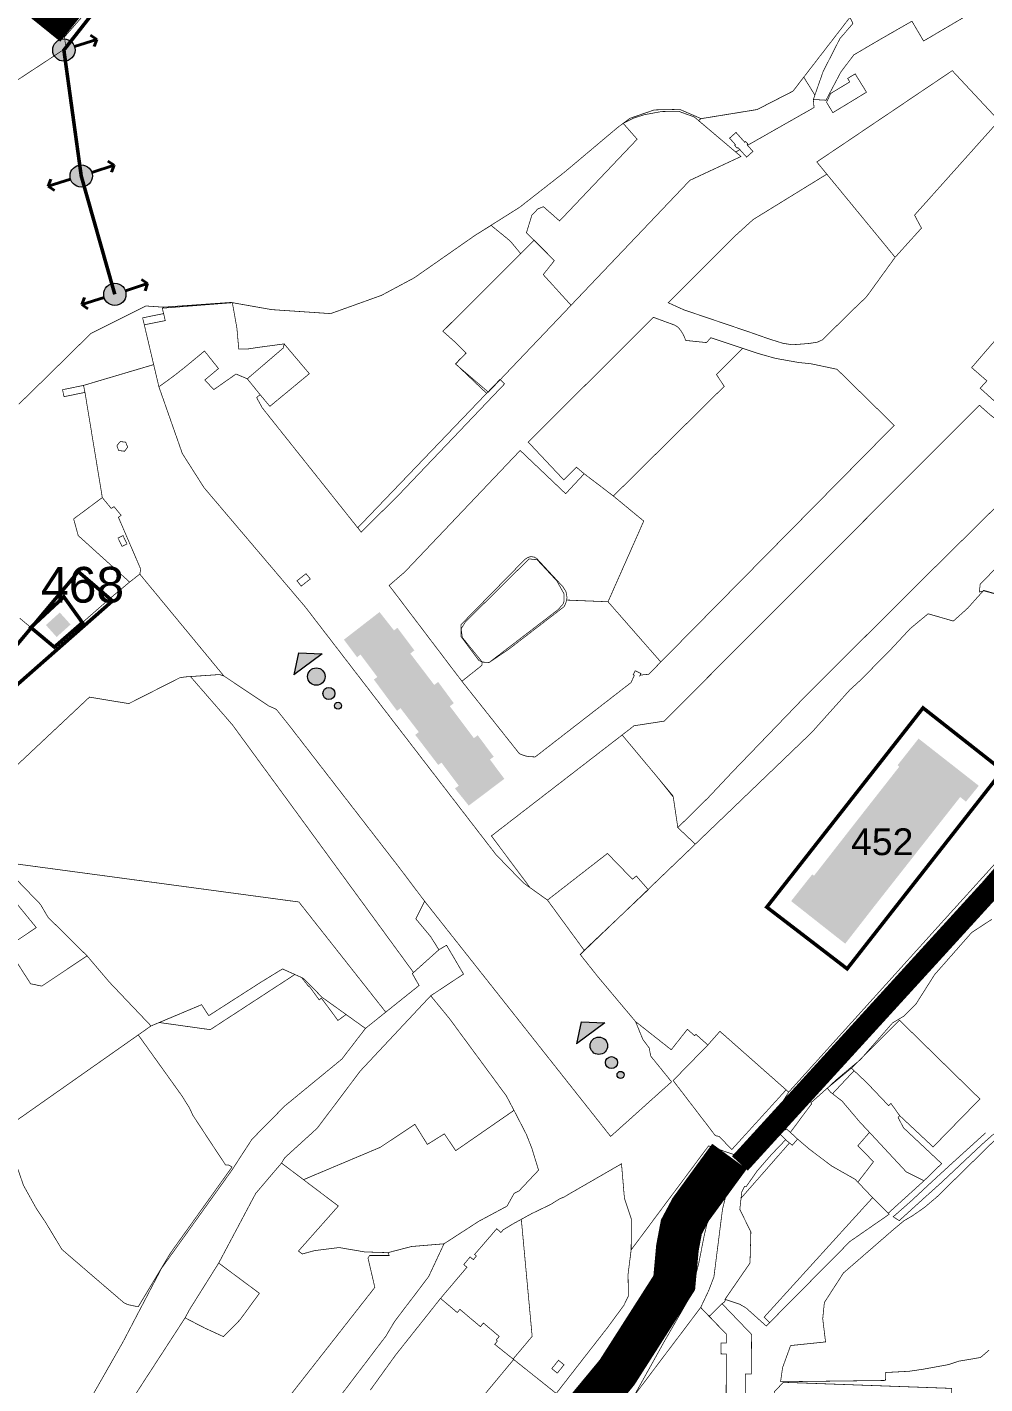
# Model space of a CAD drawing. Header units: millimetres. Extents: x 21689 to 31331, y 37531 to 43751.
# Drawn here: x 24347 to 24615.4, y 39935.3 to 40315.5 of the extents above; entities that cross this region are included whole.
import ezdxf

# ---------------------------------------------------------------- set-up
doc = ezdxf.new("R2010")
doc.units = ezdxf.units.MM
doc.linetypes.add('g5_084', pattern=[0.4, 0.2, -0.2])
for name, color, linetype, lineweight in [('0.15 - Видовые раскрытия', 22, 'Continuous', 9), ('00 номер ОКН', 7, 'Continuous', 15), ('00 Разраб границы', 5, 'g5_084', 50), ('CONTUR', 150, 'Continuous', 9)]:
    doc.layers.add(name, color=color, linetype=linetype, lineweight=lineweight)
doc.layers.add('00 Дороги', color=252, linetype='Continuous', lineweight=9, transparency=0.2)
doc.layers.add('00 ОКН', color=1, linetype='Continuous', lineweight=9, transparency=0.4)
doc.layers.add('25. ценная историческая застройка сов пер', color=92, linetype='Continuous', lineweight=0, true_color=0x19df16)
doc.styles.get("Standard").update_dxf_attribs({"font": 'arial.ttf'})
doc.linetypes.add('474_2', pattern='A,1,-0.5,[222,geobl2.shx,S=0.1,R=0,X=0,Y=0],-0.5,3', length=5)

# ---------------------------------------------------------------- blocks, each defined once
blk = doc.blocks.new('участки все')
at = {"layer": 'CONTUR', "const_width": 0.2}
for points in [[(1690.87, 2675.93), (1674.9, 2655.25), (1664.85, 2650.09), (1649.15, 2647.54), (1643.15, 2650.14), (1636.05, 2649.99), (1629.26, 2647.65), (1625.99, 2645.25), (1610.97, 2632.61), (1598.31, 2622.7), (1585.78, 2614.81), (1568.75, 2602.92), (1559.62, 2598.03), (1545.34, 2592.9), (1528.8, 2594.02), (1517.4, 2596.04), (1498.45, 2594.7), (1493.55, 2595.04), (1478.15, 2587.34), (1465.65, 2575.04), (1457.92, 2567.48)], [(1400.95, 2681.39), (1375.15, 2619.99), (1370.5, 2612.45), (1375.25, 2603.24), (1413.31, 2627.49), (1421.56, 2630.24), (1447.5, 2646.65), (1457.25, 2658.14), (1471.15, 2667.3), (1470.75, 2670.44), (1495.7, 2698.94)], [(1730.64, 2423.16), (1724.98, 2419.45), (1714.59, 2407.65), (1709.44, 2399.53), (1706.03, 2396.06), (1702.81, 2394.13), (1698.32, 2389), (1693.83, 2383.86), (1691.04, 2381.55), (1686.76, 2377.94), (1684.51, 2375.82), (1679.89, 2371.7), (1680.14, 2371.45), (1678.05, 2368.68), (1676.18, 2366.14), (1674.18, 2363.45), (1673.11, 2364.37), (1670.96, 2363.28), (1656.6, 2347.66), (1651.8, 2341.34), (1651.2, 2339.42), (1650.05, 2334.67), (1648.57, 2327.11), (1646.28, 2317.76), (1638.81, 2304.78), (1630.43, 2289.72)], [(1608.56, 2290.28), (1615.56, 2299.28), (1617, 2301.13), (1622.85, 2308.63), (1627.5, 2314.96), (1628.77, 2317.58), (1628.69, 2323.71), (1629.55, 2330.51), (1651.25, 2359.66), (1659.95, 2356.68), (1668.1, 2365.91), (1673.7, 2374.73), (1720.23, 2426.28), (1740.12, 2448.22)], [(1458.2, 2507.54), (1467.92, 2499.44), (1483.6, 2513.17), (1489, 2517.66), (1491.85, 2519.9), (1511.38, 2496.24), (1515.39, 2491.37), (1514.21, 2491.75), (1504.51, 2491.08), (1503.12, 2490.88), (1488.77, 2483.6), (1477.76, 2485.43), (1451.35, 2460.63)], [(1740.12, 2448.22), (1720.23, 2426.28), (1673.7, 2374.73), (1654.43, 2391.76), (1651.05, 2387.94), (1647.69, 2390.92), (1647.34, 2390.54), (1645.31, 2392.33), (1640.79, 2386.6), (1630.79, 2394.49), (1620.06, 2407.27), (1615.3, 2413.28), (1680.14, 2475.52), (1690.82, 2487.43), (1693.89, 2490.24), (1702.38, 2498.85), (1707.75, 2504.62), (1712.77, 2508.78), (1719.85, 2506.74), (1723.86, 2510.34), (1728.34, 2515.34), (1732.52, 2514.15)], [(1731.17, 2363.02), (1727.73, 2359.95), (1716.18, 2349.1), (1711.62, 2345.01), (1704.69, 2338.71), (1703, 2339.79), (1708.09, 2344.27), (1712.53, 2348.4), (1714.96, 2350.64), (1716.28, 2351.86), (1719.24, 2354.57), (1720.9, 2356.08), (1724.65, 2359.47), (1728.88, 2363.32)], [(1474.36, 2282.3), (1487.09, 2304.61), (1497.94, 2325.34), (1517.6, 2352.76), (1523.26, 2361.48), (1532.46, 2370.83), (1548.5, 2384), (1555.09, 2392.58), (1570.12, 2404.62), (1568.22, 2407.94), (1575.67, 2414.62), (1577.82, 2415.89), (1582.57, 2407.8), (1573.38, 2401.73), (1553.65, 2380.65), (1541.55, 2364.59), (1532.47, 2356.33), (1531.57, 2354.84), (1524.33, 2346.33), (1513.97, 2326.83), (1505.82, 2313.83), (1504.55, 2311.47), (1490.91, 2290.45)], [(1729.87, 2302.42), (1727.45, 2300.35), (1721.29, 2299.31), (1718.46, 2298.36), (1711.35, 2297.07), (1707.52, 2296.5), (1700.91, 2296.15), (1700.82, 2293.92), (1671.42, 2293.56), (1671.98, 2297.49), (1674.23, 2303.7), (1674.23, 2303.7), (1684.03, 2304.72), (1683.24, 2311.23), (1683.7, 2315.77), (1689.04, 2324.04), (1703.24, 2336.37), (1706.02, 2338.68), (1708.42, 2340.09), (1711.76, 2342.41), (1715.19, 2345.31), (1732.33, 2362.13)], [(1528.57, 2282.79), (1537.76, 2294.54), (1537.76, 2294.54), (1557.72, 2320), (1555.8, 2328.25), (1556.26, 2328.94), (1561.75, 2328.94), (1561.39, 2329.74), (1568.02, 2331.46), (1577.1, 2332.22), (1572.81, 2323.04), (1571.23, 2320.95), (1563.23, 2310.42), (1560.88, 2306.44), (1547.68, 2289.07)], [(1556.44, 2291.19), (1563.55, 2301.06), (1572.3, 2312.08), (1573.6, 2313.73), (1576.13, 2316.91), (1577.59, 2315.69), (1579.08, 2314.43), (1580.81, 2312.95), (1581.57, 2313.84), (1587.3, 2309), (1588.15, 2310.02), (1592.58, 2306.26), (1591.76, 2305.27), (1592.07, 2304.99), (1591.95, 2304.82), (1591.34, 2304.04), (1595.92, 2300.37), (1596.47, 2299.93), (1596.63, 2299.8), (1564.74, 2261.41)]]:
    blk.add_lwpolyline(points, dxfattribs=at)
for points in [[(1690.87, 2675.93), (1691.7, 2674.21), (1688.05, 2669.96), (1683.35, 2660.74), (1680.61, 2652.91), (1684.15, 2652.7), (1688.31, 2660.59), (1691.93, 2665.39), (1698.96, 2669.53), (1708.24, 2674.85), (1711.5, 2669.3), (1713.03, 2670.19), (1749.66, 2691.76), (1756.38, 2695.72), (1744.94, 2713.21), (1743.77, 2715), (1688.84, 2679.63), (1690.87, 2675.93)], [(1648.44, 2647.01), (1658.84, 2638.19), (1660.01, 2638.86), (1659.46, 2639.46), (1659.24, 2639.27), (1658.56, 2640.03), (1658.79, 2640.22), (1657.13, 2642.07), (1658.94, 2643.67), (1661.38, 2640.93), (1661.62, 2641.13), (1662.29, 2640.38), (1662.06, 2640.18), (1662.16, 2640.06), (1680.8, 2650.65), (1680.61, 2652.91), (1681.04, 2654.14), (1677.93, 2659.16), (1674.91, 2655.24), (1664.85, 2650.08), (1649.15, 2647.53), (1648.44, 2647.01)], [(1719.54, 2660.99), (1732.63, 2646.96), (1708.97, 2620.5), (1710.91, 2616.86), (1703.53, 2608.69), (1681.58, 2635.4), (1719.54, 2660.99)], [(1686.58, 2649.52), (1686.07, 2649.22), (1684.31, 2652.12), (1684.6, 2652.75), (1685.47, 2654.6), (1690.81, 2657.83), (1690.23, 2658.81), (1692.33, 2660.08), (1695.51, 2654.95), (1686.58, 2649.52)], [(1627.32, 2646.22), (1630.28, 2647.71), (1633.31, 2648.66), (1638.09, 2649.53), (1642.81, 2649.61), (1647.24, 2648.01), (1660.33, 2636.93), (1646.03, 2630.26), (1612.71, 2595.24), (1604.91, 2603.83), (1608.03, 2607.74), (1606.07, 2609.74), (1602.35, 2613.46), (1600.21, 2615.55), (1601.72, 2620.47), (1603.39, 2622.23), (1604.95, 2622.87), (1609.5, 2618.88), (1631.23, 2641.78), (1627.32, 2646.22)], [(1657.14, 2642.07), (1658.94, 2643.66), (1661.38, 2640.92), (1661.62, 2641.12), (1662.28, 2640.38), (1662.05, 2640.18), (1662.93, 2639.21), (1663.68, 2638.35), (1661.9, 2636.76), (1661.13, 2637.61), (1659.46, 2639.47), (1659.24, 2639.28), (1658.57, 2640.03), (1658.8, 2640.22), (1657.14, 2642.07)], [(1663.74, 2619.26), (1684.39, 2631.98), (1703.53, 2608.69), (1696.11, 2598.44), (1695.27, 2597.37), (1692.18, 2594.42), (1684.88, 2587.25), (1683.22, 2585.59), (1681.8, 2584.91), (1679.4, 2584.53), (1675.69, 2584.24), (1674.34, 2584.21), (1673.25, 2584.4), (1672.14, 2584.56), (1668.02, 2585.86), (1662.7, 2587.73), (1644.33, 2593.96), (1639.92, 2595.96), (1658.98, 2614.94), (1663.74, 2619.26)], [(1552.93, 2532.88), (1526.19, 2566.47), (1524.59, 2569.38), (1525.57, 2570.19), (1528.3, 2566.91), (1539.37, 2576.06), (1532.31, 2584.41), (1525.29, 2583.47), (1522.3, 2583.02), (1519.59, 2582.98), (1519.44, 2584.63), (1519.07, 2588.82), (1517.79, 2595.96), (1528.81, 2594.02), (1545.34, 2592.9), (1559.62, 2598.03), (1568.75, 2602.92), (1585.78, 2614.81), (1590.19, 2617.55), (1590.41, 2617.54), (1595.03, 2613.77), (1595.9, 2612.96), (1598.6, 2609.7), (1576.79, 2587.95), (1580.33, 2584.81), (1583.29, 2581.85), (1580.38, 2578.8), (1588.37, 2571.21), (1589.05, 2570.56), (1552.93, 2532.88)], [(1576.79, 2587.95), (1580.33, 2584.81), (1583.33, 2581.81), (1581.33, 2579.89), (1580.3, 2578.8), (1589.54, 2570.89), (1612.71, 2595.24), (1604.91, 2603.83), (1608.03, 2607.74), (1606.07, 2609.74), (1602.35, 2613.46), (1576.79, 2587.95)], [(1766.27, 2583.16), (1766.5, 2583.43), (1767.6, 2584.71), (1773.35, 2591.32), (1776.88, 2595.39), (1773.66, 2598.16), (1756.07, 2613.75), (1753.84, 2611.17), (1727.34, 2580.52), (1724.97, 2577.77), (1729.25, 2574.06), (1727.37, 2571.99), (1731.82, 2567.97), (1736.26, 2563.94), (1738.41, 2561.77), (1743.86, 2556.87), (1746.76, 2560.61), (1766.27, 2583.16)], [(1493.11, 2589.76), (1498.99, 2590.94), (1498.16, 2594.42), (1517.79, 2595.96), (1519.07, 2588.82), (1519.44, 2584.63), (1519.59, 2582.98), (1522.3, 2583.02), (1525.29, 2583.47), (1532.31, 2584.41), (1532.05, 2583.25), (1521.98, 2574.63), (1518.82, 2575.97), (1512.6, 2571.6), (1510.08, 2574.3), (1513.91, 2577.5), (1509.99, 2582.42), (1504.26, 2577.68), (1501.27, 2575.34), (1497.21, 2572.39), (1493.11, 2589.76)], [(1492.65, 2591.71), (1498.53, 2592.91), (1498.99, 2590.94), (1493.11, 2589.76), (1492.65, 2591.71)], [(1632.77, 2588.84), (1635.79, 2591.86), (1641.78, 2589.66), (1642.61, 2589.15), (1643.4, 2588.26), (1644.13, 2587.07), (1644.57, 2586.14), (1644.8, 2585.39), (1650.66, 2584.78), (1651.87, 2586.15), (1660.79, 2583.17), (1657.78, 2580.16), (1653.46, 2575.82), (1655.64, 2572.52), (1640.01, 2557.06), (1624.57, 2541.78), (1616.39, 2548.02), (1614.24, 2549.84), (1610.69, 2546.28), (1600.7, 2556.9), (1632.77, 2588.84)], [(1521.98, 2574.63), (1532.05, 2583.25), (1532.31, 2584.41), (1539.37, 2576.06), (1528.3, 2566.91), (1525.57, 2570.19), (1521.98, 2574.63)], [(1640.01, 2557.06), (1655.64, 2572.52), (1653.46, 2575.82), (1657.78, 2580.16), (1660.79, 2583.17), (1665.02, 2581.76), (1670.02, 2580.35), (1676.57, 2579.19), (1679.92, 2578.85), (1687.25, 2577.3), (1692.85, 2571.8), (1703.27, 2561.58), (1668.07, 2525.9), (1637.86, 2495.27), (1623.07, 2512.15), (1631.33, 2530.81), (1633.08, 2534.77), (1631.32, 2536.21), (1624.57, 2541.78), (1640.01, 2557.06)], [(1476.09, 2572.78), (1495.74, 2578.61), (1497.21, 2572.39), (1503.77, 2553.69), (1509.85, 2544.13), (1538.27, 2510.64), (1583.11, 2452.39), (1591.67, 2441.29), (1599.39, 2433.33), (1606.1, 2428.54), (1616.39, 2414.48), (1615.3, 2413.28), (1620.06, 2407.27), (1630.79, 2394.49), (1632.81, 2389.54), (1634.61, 2387.1), (1635.04, 2384.82), (1640.87, 2377.62), (1623.8, 2362.3), (1571.68, 2428.21), (1564.87, 2437.25), (1533.73, 2477.47), (1530.11, 2482), (1527.93, 2482.98), (1515.39, 2491.37), (1491.85, 2519.9), (1492.12, 2521.26), (1485.86, 2535.82), (1486.63, 2536.36), (1484.65, 2538.79), (1483.83, 2538.31), (1481.35, 2541.34), (1476.49, 2570.82), (1476.09, 2572.78)], [(1552.93, 2532.88), (1589.05, 2570.56), (1592.78, 2574.45), (1594.08, 2573.21), (1564.48, 2542.15), (1553.9, 2531.67), (1552.93, 2532.88)], [(1470.61, 2569.62), (1470.21, 2571.57), (1476.09, 2572.78), (1476.49, 2570.82), (1470.61, 2569.62)], [(1699.01, 2506.23), (1678.19, 2485.48), (1657.87, 2464.4), (1651.21, 2457.31), (1642.63, 2448.86), (1641.36, 2457.41), (1641.18, 2457.87), (1627.03, 2474.81), (1630.37, 2477.4), (1638.79, 2478.69), (1727.13, 2567.22), (1730.17, 2564.53), (1734.13, 2561.42), (1735.32, 2560.23), (1742.73, 2549.58), (1739.85, 2546.83), (1735.22, 2542.11), (1717.71, 2524.81), (1707.99, 2515.22), (1699.01, 2506.23)], [(1486.38, 2557.05), (1485.43, 2555.87), (1485.93, 2554.54), (1487.6, 2554.33), (1488.44, 2555.49), (1487.91, 2556.86), (1486.38, 2557.05)], [(1486.38, 2557.05), (1487.91, 2556.86), (1488.44, 2555.49), (1487.6, 2554.33), (1485.93, 2554.54), (1485.43, 2555.87), (1486.38, 2557.05)], [(1561.73, 2516.72), (1582.12, 2489.87), (1587.7, 2494.3), (1587.81, 2495.25), (1586.89, 2495.69), (1581.85, 2502.42), (1581.84, 2505.71), (1599.74, 2523.98), (1600.4, 2524.45), (1601.13, 2524.73), (1601.66, 2524.77), (1602.35, 2524.69), (1603.13, 2524.24), (1610.46, 2516.33), (1611.29, 2514.97), (1611.5, 2513.88), (1611.57, 2513.27), (1611.45, 2512.63), (1613.65, 2512.53), (1623.07, 2512.15), (1631.33, 2530.81), (1633.08, 2534.77), (1631.32, 2536.21), (1624.57, 2541.78), (1616.39, 2548.02), (1611.2, 2542.43), (1598.45, 2554.55), (1566.08, 2520.46), (1561.73, 2516.72)], [(1481.35, 2541.34), (1483.83, 2538.31), (1484.65, 2538.79), (1486.63, 2536.36), (1485.86, 2535.82), (1492.12, 2521.26), (1491.85, 2519.9), (1489, 2517.66), (1476.67, 2528.82), (1474.59, 2530.7), (1473.31, 2535.37), (1481.35, 2541.34)], [(1767.86, 2496.38), (1757.93, 2494.97), (1745.51, 2504.58), (1743.23, 2506.36), (1732.41, 2514.12), (1728.44, 2515.2), (1727.12, 2514.86), (1727.37, 2517.04), (1748.06, 2538.49), (1748.25, 2538.29), (1770.16, 2523.34), (1774.15, 2519.98), (1781.85, 2516.64), (1784.61, 2517.9), (1786.52, 2515.56), (1786.29, 2513.22), (1784.39, 2511.18), (1778.62, 2505.64), (1776, 2508.11), (1771.62, 2512.26), (1761.8, 2501.98), (1766.25, 2497.88), (1767.86, 2496.38)], [(1486.87, 2527.67), (1485.75, 2530.02), (1487.15, 2530.68), (1488.27, 2528.33), (1486.87, 2527.67)], [(1486.87, 2527.67), (1485.75, 2530.02), (1487.15, 2530.68), (1488.27, 2528.33), (1486.87, 2527.67)], [(1582.67, 2501.61), (1582.23, 2502.15), (1581.91, 2504.59), (1583.12, 2506.52), (1600.93, 2524.15), (1603.16, 2523.94), (1603.63, 2523.45), (1608.77, 2517.93), (1610.72, 2514.41), (1610.75, 2512.32), (1610.49, 2511.52), (1609.05, 2509.91), (1589.74, 2495.12), (1587.81, 2495.25), (1582.67, 2501.61)], [(1535.9, 2518.03), (1538.44, 2520.01), (1539.64, 2518.53), (1537.09, 2516.54), (1535.9, 2518.03)], [(1461.32, 2504.94), (1470.58, 2513.53), (1475.76, 2506.3), (1467.92, 2499.44), (1461.32, 2504.94)], [(1582.12, 2489.87), (1598.14, 2469.69), (1598.61, 2469.38), (1600.05, 2468.9), (1601, 2468.73), (1602.67, 2468.67), (1629.53, 2489.51), (1630.45, 2491.56), (1630.13, 2491.67), (1630.69, 2492.81), (1632.3, 2492.03), (1632, 2491.43), (1632.24, 2491.61), (1634.47, 2491.83), (1637.86, 2495.27), (1623.07, 2512.15), (1613.65, 2512.53), (1611.46, 2512.62), (1611.21, 2511.68), (1610.73, 2510.75), (1595.17, 2498.78), (1589.74, 2495.12), (1587.81, 2495.25), (1587.7, 2494.3), (1582.12, 2489.87)], [(1536.44, 2428.01), (1452.45, 2439.32), (1447.35, 2436.19), (1421.79, 2420.46), (1409.92, 2410.9), (1402.51, 2404.17), (1381.55, 2435.88), (1436.72, 2457.91), (1443.94, 2458.81), (1451.35, 2460.63), (1475.87, 2483.65), (1477.76, 2485.43), (1488.77, 2483.6), (1503.12, 2490.88), (1504.51, 2491.08), (1506.05, 2491.19), (1517.79, 2477.68), (1535.36, 2453.68), (1568.56, 2408.25), (1568.22, 2407.94), (1570.12, 2404.62), (1560.79, 2397.14), (1536.44, 2428.01)], [(1506.05, 2491.19), (1514.21, 2491.75), (1515.39, 2491.37), (1527.93, 2482.98), (1530.11, 2482), (1533.73, 2477.47), (1564.87, 2437.25), (1571.68, 2428.21), (1569.21, 2423.29), (1573.34, 2418.34), (1575.67, 2414.62), (1573.26, 2412.46), (1568.56, 2408.25), (1535.36, 2453.68), (1517.79, 2477.68), (1506.05, 2491.19)], [(1590.39, 2446.52), (1627.03, 2474.81), (1636.82, 2463.09), (1641.36, 2457.41), (1642.63, 2448.86), (1647.53, 2444.22), (1634.29, 2431.52), (1631.02, 2435.28), (1629.91, 2434.4), (1622.91, 2441.61), (1606.1, 2428.54), (1601.24, 2432.01), (1590.39, 2446.52)], [(1606.1, 2428.54), (1622.91, 2441.61), (1629.91, 2434.4), (1631.02, 2435.28), (1634.35, 2431.45), (1616.39, 2414.48), (1606.1, 2428.54)], [(1525.88, 2405.59), (1511.17, 2396.15), (1509.38, 2398.93), (1509.18, 2399.23), (1509.03, 2399.17), (1495, 2393.27), (1483.32, 2405.56), (1477.08, 2412.91), (1466.15, 2423.71), (1463.99, 2427.38), (1452.45, 2439.32), (1536.44, 2428.01), (1560.79, 2397.14), (1555.09, 2392.58), (1542.96, 2401.28), (1537.66, 2406.63), (1531.85, 2409.25), (1525.88, 2405.59)], [(1451.54, 2426.38), (1453.57, 2428.03), (1455.42, 2428.38), (1457.39, 2427.53), (1462.85, 2420.83), (1454.67, 2415.37), (1461.26, 2405.09), (1464.38, 2404.44), (1477.08, 2412.91), (1483.32, 2405.56), (1495, 2393.27), (1450.71, 2362.14), (1440.93, 2371.19), (1435.04, 2377.14), (1438.87, 2404.07), (1451.54, 2426.38)], [(1509.18, 2399.23), (1509.38, 2398.93), (1511.17, 2396.15), (1525.88, 2405.59), (1531.85, 2409.25), (1535.31, 2407.69), (1511.6, 2392.23), (1497.31, 2394.23), (1509.03, 2399.17), (1509.18, 2399.23)], [(1537.22, 2406.83), (1537.66, 2406.63), (1542.96, 2401.28), (1549.65, 2396.48), (1547.37, 2394.81), (1546.77, 2395.64), (1542.76, 2401.06), (1542.12, 2400.59), (1539.29, 2404.45), (1539.15, 2404.35), (1537.22, 2406.83)], [(1531.57, 2354.84), (1532.47, 2356.33), (1541.55, 2364.59), (1553.65, 2380.65), (1573.38, 2401.73), (1578.63, 2395.34), (1594.58, 2373.67), (1596.71, 2369.62), (1580.39, 2358.32), (1579.91, 2359.01), (1578.32, 2361.38), (1577.21, 2363.04), (1572.44, 2360.07), (1568.94, 2365.7), (1559.23, 2359.25), (1537.72, 2350.19), (1531.57, 2354.84)], [(1641.32, 2377.97), (1651.05, 2387.94), (1654.43, 2391.76), (1672.98, 2375.37), (1657.76, 2358.63), (1654.22, 2362.31), (1653.15, 2362.53), (1641.32, 2377.97)], [(1704.75, 2394.87), (1727.29, 2372.8), (1714.16, 2359.36), (1704.78, 2368.16), (1702.37, 2371.54), (1701.71, 2370.91), (1700.97, 2371.7), (1698.12, 2374.7), (1696.77, 2376.12), (1695.73, 2377.23), (1692.03, 2380.73), (1691.28, 2381.44), (1704.75, 2394.87)], [(1452.47, 2363.37), (1491.43, 2390.75), (1503.62, 2373.73), (1505.76, 2370.32), (1506.79, 2368.12), (1515.87, 2354.34), (1516.87, 2354.25), (1517.7, 2353.73), (1500.5, 2329.7), (1491.47, 2314.65), (1490.61, 2314.73), (1488.57, 2315.16), (1487.43, 2315.67), (1470.03, 2330.63), (1465.36, 2338.38), (1462.87, 2342.09), (1459.26, 2348.59), (1455.07, 2360.69), (1452.47, 2363.37)], [(1684.51, 2375.82), (1691.28, 2381.44), (1692.03, 2380.73), (1685.98, 2374.28), (1685.44, 2374.71), (1684.51, 2375.82)], [(1704.78, 2368.16), (1704.38, 2367.63), (1704.73, 2366.94), (1704.91, 2366.59), (1705.86, 2364.74), (1716.56, 2354.69), (1711.62, 2349.88), (1710.32, 2350.53), (1706.62, 2352.4), (1698.8, 2360.81), (1693.6, 2366.38), (1688.63, 2372.25), (1685.98, 2374.28), (1692.03, 2380.73), (1695.73, 2377.23), (1696.77, 2376.12), (1698.12, 2374.7), (1700.97, 2371.7), (1701.71, 2370.91), (1702.37, 2371.54), (1704.78, 2368.16)], [(1693.6, 2366.38), (1688.63, 2372.25), (1685.98, 2374.28), (1685.44, 2374.71), (1684.51, 2375.82), (1679.89, 2371.7), (1680.14, 2371.45), (1678.05, 2368.68), (1676.18, 2366.14), (1674.18, 2363.45), (1676.2, 2361.56), (1679.48, 2358.75), (1685.85, 2353.96), (1692.35, 2350.28), (1693.09, 2349.5), (1697.47, 2355.2), (1693.09, 2359.7), (1696.34, 2363.45), (1693.6, 2366.38)], [(1536.32, 2330.19), (1547.5, 2342.81), (1537.72, 2350.19), (1559.23, 2359.25), (1568.94, 2365.7), (1572.44, 2360.07), (1577.21, 2363.04), (1578.32, 2361.38), (1579.91, 2359.01), (1580.39, 2358.32), (1596.72, 2369.61), (1600.17, 2362.92), (1601.73, 2358.97), (1603.61, 2352.86), (1598.16, 2347.07), (1596.74, 2346.33), (1594.76, 2342.77), (1586.89, 2338.55), (1577.1, 2332.22), (1568.02, 2331.46), (1561.39, 2329.74), (1554.9, 2329.94), (1547.71, 2331.17), (1540.79, 2330.3), (1537.41, 2329.37), (1536.32, 2330.19)], [(1649.04, 2314.37), (1651.31, 2319.18), (1652.75, 2322.96), (1655.15, 2341.91), (1656.6, 2347.66), (1670.96, 2363.28), (1672.84, 2361.38), (1668.84, 2357.2), (1664.87, 2352.64), (1661.81, 2348.28), (1661.34, 2348.32), (1660.54, 2346.73), (1660.35, 2345), (1660, 2341.86), (1663.1, 2335.54), (1662.86, 2326.84), (1655.85, 2316.66), (1655.97, 2316.52), (1655.73, 2315.97), (1655.02, 2315.43), (1651.44, 2311.91), (1649.04, 2314.37)], [(1655.86, 2316.65), (1662.86, 2326.83), (1663.1, 2335.54), (1660, 2341.86), (1660.35, 2345), (1673.92, 2360.48), (1674.72, 2359.85), (1676.2, 2361.56), (1679.48, 2358.75), (1685.85, 2353.96), (1692.35, 2350.28), (1697.22, 2345.15), (1666.82, 2311.66), (1668.38, 2310.15), (1667.42, 2309.18), (1661.73, 2314.26), (1659.97, 2315.28), (1655.86, 2316.65)], [(1660.35, 2345), (1673.92, 2360.48), (1672.84, 2361.38), (1668.84, 2357.2), (1664.87, 2352.65), (1661.81, 2348.28), (1661.34, 2348.32), (1660.54, 2346.73), (1660.35, 2345)], [(1693.09, 2349.5), (1697.47, 2355.2), (1693.09, 2359.7), (1696.34, 2363.45), (1698.8, 2360.81), (1706.62, 2352.4), (1710.32, 2350.53), (1711.62, 2349.88), (1701.57, 2340.77), (1697.22, 2345.15), (1693.09, 2349.5)], [(1608.56, 2290.28), (1596.47, 2299.93), (1601.81, 2306.28), (1598.77, 2339.08), (1601.58, 2340.63), (1607.03, 2343.26), (1609.58, 2344.86), (1610.8, 2345.34), (1611.91, 2346.02), (1626.85, 2354.64), (1627.67, 2344.95), (1629.62, 2339.12), (1629.55, 2330.51), (1628.69, 2323.71), (1628.77, 2317.58), (1627.5, 2314.96), (1622.85, 2308.63), (1617, 2301.13), (1615.56, 2299.28), (1608.56, 2290.28)], [(1666.82, 2311.66), (1697.22, 2345.15), (1701.85, 2340.49), (1690.88, 2332.88), (1668.38, 2310.15), (1666.82, 2311.66)], [(1596.47, 2299.93), (1595.92, 2300.37), (1591.34, 2304.04), (1591.95, 2304.82), (1592.07, 2304.99), (1591.76, 2305.27), (1592.58, 2306.26), (1588.15, 2310.02), (1587.3, 2309), (1581.57, 2313.84), (1580.81, 2312.95), (1579.08, 2314.43), (1577.59, 2315.69), (1576.13, 2316.91), (1583.52, 2325.64), (1582.65, 2326.42), (1584.42, 2328.53), (1585.32, 2327.78), (1586.19, 2328.8), (1585.67, 2329.23), (1590.38, 2334.67), (1590.75, 2335.12), (1591.88, 2336.45), (1593.07, 2335.39), (1593.69, 2336.12), (1596.3, 2337.73), (1598.77, 2339.08), (1601.81, 2306.28), (1596.47, 2299.93)], [(1515.28, 2306.21), (1510.14, 2308.57), (1507.63, 2309.86), (1504.55, 2311.47), (1505.8, 2313.8), (1513.97, 2326.83), (1525.37, 2318.34), (1519.92, 2310.9), (1515.28, 2306.21)], [(1651.43, 2311.91), (1655.02, 2315.44), (1663.3, 2306.82), (1663.23, 2296.87), (1663.21, 2295.76), (1661.56, 2295.77), (1661.56, 2280.61), (1656.68, 2280.61), (1656.09, 2281.23), (1656.14, 2284.68), (1654.75, 2284.67), (1654.77, 2287.65), (1656.16, 2287.66), (1656.23, 2301.36), (1654.73, 2301.38), (1654.7, 2304.4), (1656.2, 2304.38), (1656.25, 2306.87), (1651.43, 2311.91)], [(1649.04, 2314.37), (1651.4, 2311.89), (1656.25, 2306.87), (1656.2, 2304.38), (1654.7, 2304.4), (1654.73, 2301.38), (1656.23, 2301.36), (1656.16, 2287.66), (1654.77, 2287.65), (1654.75, 2284.67), (1656.14, 2284.68), (1656.09, 2281.23), (1656.01, 2275.18), (1630.43, 2289.72), (1649.04, 2314.37)], [(1607.31, 2297.25), (1609.2, 2299.57), (1610.75, 2298.31), (1608.86, 2295.98), (1607.31, 2297.25)], [(1607.31, 2297.25), (1609.2, 2299.57), (1610.75, 2298.31), (1608.86, 2295.98), (1607.31, 2297.25)], [(1669.53, 2274.23), (1669.66, 2290.78), (1672.23, 2293.4), (1719.36, 2291.7), (1719.83, 2276.16), (1718.14, 2273.14), (1669.53, 2274.23)]]:
    blk.add_lwpolyline(points, close=True, dxfattribs=at)
blk = doc.blocks.new('трасса вид раскр')
at = {"layer": '0.15 - Видовые раскрытия', "transparency": 33554687}
h = blk.add_hatch(color=256, dxfattribs=at)
h.dxf.hatch_style = 1
h.paths.add_polyline_path([(-2.77, -1.43, 1), (2.77, 1.43, 1)])
at = {"layer": '0.15 - Видовые раскрытия', "lineweight": 40}
for p, q in [((1.42, -2.78), (4.42, -8.62)), ((4.42, -8.62), (5.3, -6.7)), ((4.42, -8.62), (2.35, -8.22))]:
    blk.add_line(p, q, dxfattribs=at)
at = {"layer": '0.15 - Видовые раскрытия'}
blk.add_circle((0, 0), 3.12, dxfattribs=at)

msp = doc.modelspace()

# ---------------------------------------------------------------- hatches: boundary and pattern name
at = {"layer": '0.15 - Видовые раскрытия', "transparency": 33554687}
h = msp.add_hatch(color=256, dxfattribs=at)
h.dxf.hatch_style = 1
h.paths.add_polyline_path([(24429.73, 40139.94), (24423.12, 40140.2), (24421.79, 40134.03)])
h.paths.add_polyline_path([(24429.54, 40131.57, 1), (24426.61, 40135.5, 1)])
h.paths.add_polyline_path([(24432.6, 40127.46, 1), (24430.59, 40130.16, 1)])
h.paths.add_polyline_path([(24434.74, 40124.59, 1), (24433.57, 40126.16, 1)])
h = msp.add_hatch(color=256, dxfattribs=at)
h.dxf.hatch_style = 1
h.paths.add_polyline_path([(24508.91, 40036.48), (24502.3, 40036.75), (24500.97, 40030.58)])
h.paths.add_polyline_path([(24508.72, 40028.12, 1), (24505.79, 40032.05, 1)])
h.paths.add_polyline_path([(24511.78, 40024, 1), (24509.77, 40026.71, 1)])
h.paths.add_polyline_path([(24513.92, 40021.14, 1), (24512.75, 40022.71, 1)])
at = {"layer": '00 ОКН'}
h = msp.add_hatch(color=256, dxfattribs=at)
h.dxf.hatch_style = 1
h.paths.add_polyline_path([(24352.29, 40147.98), (24356.18, 40151.49), (24359.21, 40148.13), (24355.3, 40144.63)])
h = msp.add_hatch(color=256, dxfattribs=at)
h.dxf.hatch_style = 1
h.paths.add_polyline_path([(24576.29, 40058.68), (24561.13, 40070.62), (24567.05, 40078.1), (24567.55, 40077.73), (24579.76, 40093.38), (24591.45, 40108.3), (24590.95, 40108.69), (24596.85, 40116.16), (24613.73, 40102.94), (24610.13, 40098.5), (24608.51, 40099.78), (24597.46, 40085.73), (24584.6, 40069.36)])
at = {"layer": '25. ценная историческая застройка сов пер', "lineweight": 30, "true_color": 0x19df16, "transparency": 33554585}
h = msp.add_hatch(color=92, dxfattribs=at)
h.dxf.hatch_style = 1
h.paths.add_polyline_path([(24470.79, 40097.39), (24480.77, 40104.88), (24476.74, 40110.29), (24477.78, 40111.08), (24473.31, 40117.08), (24472.23, 40116.29), (24465.5, 40125.23), (24466.6, 40126.08), (24462.22, 40132.03), (24461.11, 40131.21), (24454.41, 40140.01), (24455.55, 40140.87), (24450.79, 40147.22), (24449.85, 40146.46), (24445.79, 40151.62), (24435.81, 40143.89), (24439.5, 40138.95), (24440.46, 40139.72), (24445.17, 40133.42), (24444.21, 40132.69), (24450.69, 40123.93), (24451.66, 40124.7), (24456.79, 40117.99), (24455.8, 40117.2), (24462.23, 40108.79), (24463.17, 40109.41), (24468, 40102.95), (24466.91, 40102.2)])

# ---------------------------------------------------------------- linework, layer by layer
at = {"layer": '0.15 - Видовые раскрытия'}
for p, q in [((24423.12, 40140.2), (24421.79, 40134.03)), ((24429.73, 40139.94), (24421.79, 40134.03)), ((24423.12, 40140.2), (24429.73, 40139.94)), ((24502.3, 40036.75), (24500.97, 40030.58)), ((24508.91, 40036.48), (24500.97, 40030.58)), ((24502.3, 40036.75), (24508.91, 40036.48))]:
    msp.add_line(p, q, dxfattribs=at)
at = {"layer": '0.15 - Видовые раскрытия', "linetype": '474_2', "const_width": 1}
msp.add_lwpolyline([(24371.6, 40240.66), (24362.19, 40273.83), (24357.33, 40309.11), (24395.81, 40358.21)], dxfattribs=at)
msp.add_lwpolyline([(24371.6, 40240.66), (24362.19, 40273.83), (24357.33, 40309.11), (24395.81, 40358.21)], dxfattribs=at)
at = {"layer": '0.15 - Видовые раскрытия'}
for centre, radius in [((24428.08, 40133.54), 2.45), ((24431.6, 40128.81), 1.69), ((24434.15, 40125.38), 0.978), ((24507.26, 40030.08), 2.45), ((24510.78, 40025.36), 1.69), ((24513.33, 40021.92), 0.978)]:
    msp.add_circle(centre, radius, dxfattribs=at)
at = {"layer": '00 Дороги', "lineweight": 9}
for points, const_width in [([(24530.61, 40523.84), (24482.21, 40471.49), (24409.47, 40386.84), (24351.65, 40315.24)], 12), ([(24546.77, 39997.1), (24617.01, 40074.03), (24664.16, 40128.45), (24681.49, 40146.69)], 6), ([(24543.87, 39999.07), (24533.02, 39984.24), (24530.38, 39979.29), (24529.27, 39973.44), (24528.38, 39963.66), (24512.34, 39938.53), (24455.08, 39869.32), (24396.9, 39795.35), (24385.67, 39775.8), (24323.41, 39601.03), (24315.9, 39584.03), (24281.06, 39529.96), (24239.55, 39467.46), (24205.93, 39413.04), (24175.89, 39358.48), (24154.92, 39314.33), (24146.98, 39297.17), (24145, 39280.13), (24143.93, 39241.44), (24144.81, 39184.7)], 12)]:
    msp.add_lwpolyline(points, dxfattribs=dict(at, const_width=const_width))
at = {"layer": '00 Разраб границы', "ltscale": 5, "const_width": 1}
for points in [[(24337.88, 40134.92), (24361.37, 40162.96), (24370.94, 40154.75), (24343.06, 40130.23), (24337.88, 40134.92)], [(24348.07, 40147.3), (24357.33, 40155.89), (24362.51, 40148.66), (24354.66, 40141.8), (24348.07, 40147.3)]]:
    msp.add_lwpolyline(points, close=True, dxfattribs=at)
msp.add_lwpolyline([(24554.31, 40068.93), (24576.83, 40051.65), (24620.4, 40107.22), (24598.1, 40124.76), (24554.31, 40068.93)], dxfattribs=at)
msp.add_lwpolyline([(24554.31, 40068.93), (24576.83, 40051.65), (24620.4, 40107.22), (24598.1, 40124.76), (24554.31, 40068.93)], dxfattribs=at)

# ---------------------------------------------------------------- block references
at = {"layer": '0.15 - Видовые раскрытия'}
for p, rotation in [((24357.33, 40309.11), 80.96076748399133), ((24357.33, 40309.11), 80.96076748399133), ((24362.19, 40273.83), 259.7668495883177), ((24362.19, 40273.83), 259.7668495883177), ((24362.19, 40273.83), 80.96076748399133), ((24362.19, 40273.83), 80.96076748399133), ((24371.6, 40240.66), 80.96076748399133), ((24371.6, 40240.66), 80.96076748399133), ((24371.6, 40240.66), 259.7668495883177), ((24371.6, 40240.66), 259.7668495883177)]:
    msp.add_blockref('трасса вид раскр', p, dxfattribs=dict(at, rotation=rotation))
at = {"layer": 'CONTUR'}
msp.add_blockref('участки все', (22886.75, 37642.36), dxfattribs=at)

# ---------------------------------------------------------------- texts
at = {"layer": '00 номер ОКН', "insert": (24350.91, 40164.27), "char_height": 10, "attachment_point": 1}
msp.add_mtext_dynamic_manual_height_columns('468', width=10, gutter_width=12.5, heights=[0], dxfattribs=at)
at = {"layer": '00 номер ОКН', "color": 4, "insert": (24577.93, 40091), "char_height": 7.5, "attachment_point": 1}
msp.add_mtext_dynamic_manual_height_columns('{\\C7;452}', width=10, gutter_width=12.5, heights=[0], dxfattribs=at)

doc.saveas('drawing.dxf')
